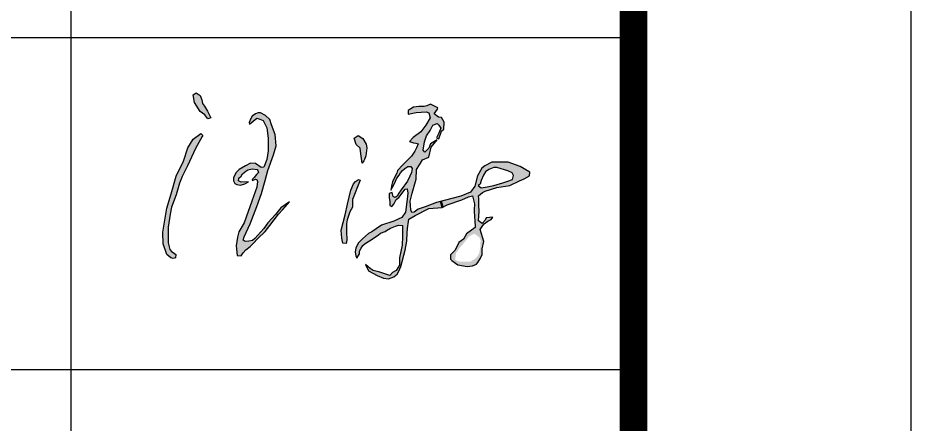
# Model space of a CAD drawing. Extents: x 185245 to 2166646, y -19957 to 815000.
# Drawn here: x 2047272 to 2052098, y 576168 to 578362 of the extents above; entities that cross this region are included whole.
import ezdxf

# ---------------------------------------------------------------- set-up
doc = ezdxf.new("R2010")
doc.units = 0
doc.header["$LTSCALE"] = 1000
doc.header["$MEASUREMENT"] = 0
for name, color, linetype in [('PUB_TEXT', 7, 'Continuous'), ('PUB_TITLE', 4, 'Continuous'), ('图框', 4, 'Continuous')]:
    doc.layers.add(name, color=color, linetype=linetype)

msp = doc.modelspace()

# ---------------------------------------------------------------- hatches: boundary and pattern name
at = {"layer": 'PUB_TEXT'}
h = msp.add_hatch(color=4, dxfattribs=at)
h.paths.add_polyline_path([(2048232.3, 577656), (2048270.3, 577727.2), (2048261, 577736.5), (2048219.5, 577706.6), (2048190.8, 577660.1), (2048166.3, 577588.2), (2048127.3, 577506.7), (2048100.7, 577412.2), (2048076.2, 577333.6), (2048066.5, 577269.5), (2048055.6, 577204.7), (2048056.1, 577141.6), (2048076, 577083.8), (2048097.4, 577065.3), (2048110.6, 577061.5), (2048123.5, 577066.7), (2048125.3, 577084.3), (2048111.6, 577094.2), (2048095.7, 577103.8), (2048083.5, 577147), (2048084.2, 577231.6), (2048094.2, 577301.1), (2048101.4, 577338.9), (2048127.6, 577405.7), (2048144.6, 577468.7), (2048159.9, 577504.4), (2048187.6, 577562.5)])
h.paths.add_polyline_path([(2048279.5, 577884.2), (2048269.6, 577898.6), (2048265.8, 577919.9), (2048255.9, 577942), (2048234.6, 577956.4), (2048218.7, 577946.5), (2048225.5, 577904.7), (2048256.7, 577856.8), (2048281.8, 577838.6), (2048298.5, 577817.3), (2048314.5, 577822.6), (2048296.3, 577857.6)])
h = msp.add_hatch(color=4, dxfattribs=at)
h.paths.add_polyline_path([(2049419.2, 577295.4), (2049491.4, 577332.5), (2049564, 577338.1), (2049555.5, 577370.1), (2049533.3, 577364.1), (2049473.1, 577341.6), (2049434.6, 577329), (2049413.7, 577313.1), (2049400.3, 577311.5), (2049394.4, 577324.8), (2049391.9, 577372.5), (2049402.8, 577414.3), (2049422.9, 577491.2), (2049425.1, 577542.9), (2049441, 577567.3), (2049458.6, 577594.5), (2049491.9, 577609.6), (2049505.7, 577663.1), (2049538.1, 577702.7), (2049502.1, 577680.8), (2049492.9, 577657.6), (2049477.1, 577644), (2049471.3, 577636.6), (2049461, 577646.5), (2049468.9, 577692.7), (2049478.8, 577724.9), (2049498.6, 577754.2), (2049513.4, 577782.2), (2049537.4, 577791.3), (2049546.1, 577782.6), (2049557.2, 577766.5), (2049545.6, 577738.5), (2049537.4, 577721.2), (2049534.5, 577713.7), (2049545.6, 577708.4), (2049561.3, 577749.2), (2049572.9, 577761.2), (2049575.8, 577799.1), (2049561.1, 577823), (2049543.9, 577825.1), (2049520.9, 577843.8), (2049539.7, 577868.4), (2049541.2, 577876.7), (2049501.1, 577895), (2049481.2, 577886.1), (2049467.1, 577883), (2049438.4, 577884), (2049409.7, 577878.8), (2049381, 577861.6), (2049379.9, 577840.9), (2049424.2, 577850.4), (2049477, 577854), (2049491.4, 577849.2), (2049499.8, 577821.7), (2049475.8, 577782.1), (2049449.4, 577746.2), (2049407.5, 577715), (2049388.3, 577694.6), (2049409.2, 577687.3), (2049421.3, 577685.6), (2049434.6, 577681), (2049425.8, 577659.8), (2049416.7, 577641.1), (2049398.8, 577614.4), (2049351, 577567.3), (2049323.5, 577537.6), (2049318.5, 577522.4), (2049300.5, 577489.1), (2049296.3, 577475.6), (2049292.4, 577462.3), (2049286.6, 577431.5), (2049305.5, 577462.9), (2049311.7, 577480.7), (2049319.5, 577496.2), (2049332.1, 577512.8), (2049339.5, 577524.3), (2049349.8, 577538.3), (2049362.8, 577547.9), (2049377.9, 577559.4), (2049395.7, 577558.6), (2049402.7, 577548.3), (2049398.7, 577526.5), (2049389.8, 577507.3), (2049376.8, 577479.5), (2049342.1, 577432.6), (2049330.2, 577416), (2049321.4, 577399.4), (2049309.5, 577391.6), (2049298.8, 577397.9), (2049294, 577418.9), (2049278.5, 577413.9), (2049278.5, 577392), (2049281.8, 577368.2), (2049281.8, 577349), (2049292, 577343.9), (2049302.3, 577355.1), (2049315.4, 577381.2), (2049329.9, 577391.1), (2049353.3, 577421.9), (2049364.5, 577436.8), (2049375.8, 577439.2), (2049379.5, 577415.4), (2049374.3, 577383.6), (2049366.8, 577311.7), (2049345.8, 577284.6), (2049303.7, 577264.6), (2049237.3, 577243.1), (2049207.2, 577222.4), (2049184.8, 577206.5), (2049167.1, 577197.7), (2049134.5, 577168.9), (2049112.6, 577146.5), (2049097.3, 577120.6), (2049094.3, 577097), (2049097.9, 577077.5), (2049103.2, 577063.4), (2049116.7, 577087), (2049117.3, 577102.3), (2049126.8, 577118.2), (2049136.2, 577133), (2049148, 577144.2), (2049179.9, 577162.4), (2049187.6, 577167.7), (2049218.8, 577189), (2049231.8, 577198.4), (2049256, 577208.4), (2049263.7, 577213.2), (2049284.9, 577225.5), (2049311.5, 577236.1), (2049328, 577242.6), (2049349.3, 577239.7), (2049350.5, 577219.6), (2049349.3, 577180.7), (2049348.1, 577133.5), (2049333.9, 577066.5), (2049333.9, 577026.3), (2049315.5, 576997.8), (2049296.2, 576986.9), (2049281.1, 576971), (2049227.4, 576988.6), (2049191.3, 576997.8), (2049175.4, 577008.7), (2049149.3, 577029.6), (2049166.1, 576995.3), (2049212.8, 576970.4), (2049247.6, 576956.3), (2049274.2, 576953), (2049302.8, 576963.8), (2049321, 576977), (2049330.6, 576993.2), (2049340.1, 577018.5), (2049363.7, 577107.2), (2049372.6, 577155.5), (2049374.9, 577204.4), (2049379.6, 577237.9), (2049381.4, 577249.7), (2049384.9, 577274.5)])
h.paths.add_polyline_path([(2049670.5, 577378.6), (2049706.3, 577395.5), (2049728.9, 577400.3), (2049739.1, 577357.4), (2049737.7, 577325), (2049739.7, 577282), (2049741.1, 577270.7), (2049742.4, 577230.4), (2049695.2, 577195), (2049680, 577165.9), (2049653.5, 577148), (2049645.6, 577129.5), (2049632.3, 577106.3), (2049608.5, 577082.5), (2049608.5, 577058.7), (2049616.4, 577051.4), (2049636.3, 577037.5), (2049648.9, 577028.3), (2049699.2, 577019.7), (2049727.7, 577023.6), (2049749.5, 577031.6), (2049757.4, 577041.5), (2049771.3, 577063.3), (2049780, 577083.2), (2049780, 577114.9), (2049788.6, 577154.6), (2049769.4, 577218.1), (2049783.9, 577240.6), (2049791.2, 577249.9), (2049811.7, 577263.7), (2049828.9, 577273.7), (2049838.2, 577284.9), (2049801.6, 577282.4), (2049796.7, 577269), (2049780, 577252), (2049760, 577266.1), (2049764.6, 577318.7), (2049761.8, 577349.3), (2049763.2, 577386), (2049761.4, 577400.9), (2049781.4, 577418.1), (2049796.7, 577426), (2049860.4, 577445.2), (2049929.8, 577456.1), (2049981.7, 577482), (2050006.8, 577492.9), (2050036.1, 577508.7), (2050038.6, 577528.8), (2049985.9, 577558.9), (2049920.6, 577583.1), (2049858.7, 577582.3), (2049832, 577582.3), (2049794.3, 577562.2), (2049779.2, 577549.7), (2049755, 577507.9), (2049740.8, 577452.7), (2049716.5, 577421), (2049664.6, 577399.2), (2049560.6, 577371.4), (2049568.8, 577340.7), (2049590.4, 577352.2)])
h.paths.add_polyline_path([(2049758.3, 577456.8), (2049768.7, 577463.9), (2049775.1, 577484.4), (2049787.4, 577512), (2049798, 577530.1), (2049815.6, 577543), (2049843.7, 577552.9), (2049859.5, 577554.1), (2049919.6, 577536.4), (2049942.8, 577524.3), (2049949.2, 577510), (2049945.1, 577489.6), (2049914.5, 577477.6), (2049892.2, 577470.2), (2049843.1, 577456.3), (2049806.5, 577449.8), (2049774.1, 577443.8)], flags=16)
h.paths.add_polyline_path([(2049724.3, 577189.4), (2049738.4, 577196.7), (2049765, 577176.9), (2049772.8, 577158.1), (2049769.7, 577143.5), (2049769.7, 577121.6), (2049764.5, 577090.9), (2049754.5, 577074.2), (2049742, 577061.2), (2049715.4, 577045.1), (2049670.1, 577044.5), (2049655, 577046.6), (2049641.9, 577050.3), (2049634.1, 577057.6), (2049639.8, 577093), (2049657.1, 577118), (2049679, 577143), (2049708.7, 577180.5)], flags=16)
h.paths.add_polyline_path([(2049560.6, 577371.4), (2049555.5, 577370.1), (2049564, 577338.1), (2049568.8, 577340.7)], flags=17)
msp.add_hatch(color=4, dxfattribs=at).paths.add_polyline_path([(2048566.4, 577478.2), (2048562.2, 577447.7), (2048536.3, 577372.7), (2048493.9, 577254.9), (2048465, 577205.8), (2048457.6, 577177), (2048450.9, 577129.9), (2048456.2, 577078.9), (2048479.1, 577076.9), (2048489.8, 577093.7), (2048504, 577109.8), (2048527.5, 577127.9), (2048543.6, 577142.7), (2048568.5, 577169.6), (2048608.1, 577207.8), (2048633, 577240.8), (2048679.4, 577301.2), (2048702.9, 577327.4), (2048729.1, 577354.9), (2048739.2, 577369), (2048692.3, 577335.6), (2048663.6, 577299.2), (2048622.1, 577255.5), (2048600.1, 577224.4), (2048552.9, 577171), (2048540.3, 577160.1), (2048518.9, 577155.1), (2048500.4, 577154.3), (2048489.1, 577162.2), (2048495, 577178.6), (2048526.1, 577250.1), (2048562.6, 577343.1), (2048587.5, 577413), (2048607.6, 577483), (2048622.5, 577537), (2048653.4, 577621.5), (2048667.5, 577670), (2048661.1, 577732.3), (2048641.8, 577785), (2048633.3, 577813.2), (2048610.2, 577833.9), (2048582.5, 577848.5), (2048569.7, 577849.5), (2048555.1, 577844.3), (2048537.2, 577830.6), (2048529.7, 577817.5), (2048521.2, 577796.3), (2048522.4, 577787.5), (2048562.2, 577820.7), (2048579.2, 577815.6), (2048597.1, 577807.1), (2048617.5, 577768.7), (2048624.3, 577711.5), (2048623.7, 577643.9), (2048616.2, 577597.8), (2048601, 577556.2), (2048586.4, 577553.5), (2048555.9, 577575.1), (2048528.3, 577576.9), (2048501.5, 577563), (2048467, 577543), (2048451.4, 577526), (2048436.4, 577500.4), (2048437.1, 577481.2), (2048443.4, 577468.2), (2048455, 577461.2), (2048475.3, 577458.6), (2048498.6, 577465.9), (2048517.2, 577476.5), (2048478.3, 577473.9), (2048464.7, 577481.2), (2048465, 577496.1), (2048478.6, 577507.8), (2048486, 577520.4), (2048509.7, 577538.9), (2048537.8, 577546.6), (2048567.8, 577542.1), (2048572.1, 577526), (2048561.8, 577515.7), (2048547.8, 577500.4), (2048538.2, 577489.8), (2048539.5, 577483.5), (2048560.6, 577494)])
h = msp.add_hatch(color=4, dxfattribs=at)
h.paths.add_polyline_path([(2049112.2, 577489.5), (2049095.8, 577477.3), (2049084.5, 577465.6), (2049071.4, 577431.8), (2049053, 577355.5), (2049039.8, 577298.5), (2049018.7, 577215.1), (2049021.9, 577172.3), (2049027.7, 577144.3), (2049045.6, 577143.3), (2049049.3, 577162.8), (2049046.7, 577205.5), (2049047.1, 577250.2), (2049050.1, 577271.8), (2049065, 577314.2), (2049078.9, 577338.8), (2049079.9, 577381.5), (2049121.5, 577485.8)])
h.paths.add_polyline_path([(2049120.8, 577657.4), (2049125.2, 577628), (2049132.7, 577577.6), (2049141, 577588.9), (2049144.8, 577597.2), (2049152.3, 577616), (2049156.8, 577660.3), (2049153.8, 577680.6), (2049135.7, 577710.7), (2049110.9, 577725.8), (2049088.3, 577713), (2049100.4, 577678.4)])

# ---------------------------------------------------------------- linework, layer by layer
at = {"layer": 'PUB_TEXT', "color": 4}
for p, q in [((2049564, 577338.1, 0), (2049555.5, 577370.1, 0)), ((2049568.8, 577340.7, 0), (2049560.6, 577371.4, 0))]:
    msp.add_line(p, q, dxfattribs=at)
at = {"layer": 'PUB_TEXT', "color": 4, "elevation": 0}
for points in [[(2048256.7, 577856.8), (2048225.5, 577904.7), (2048218.7, 577946.5), (2048234.6, 577956.4), (2048255.9, 577942), (2048265.8, 577919.9), (2048269.6, 577898.6), (2048279.5, 577884.2), (2048296.3, 577857.6), (2048314.5, 577822.6), (2048298.5, 577817.3), (2048281.8, 577838.6), (2048256.7, 577856.8)], [(2048522.4, 577787.5), (2048562.2, 577820.7), (2048579.2, 577815.6), (2048597.1, 577807.1), (2048617.5, 577768.7), (2048624.3, 577711.5), (2048623.7, 577643.9), (2048616.2, 577597.8), (2048601, 577556.2), (2048586.4, 577553.5), (2048555.9, 577575.1), (2048528.3, 577576.9), (2048501.5, 577563), (2048467, 577543), (2048451.4, 577526), (2048436.4, 577500.4), (2048437.1, 577481.2), (2048443.4, 577468.2), (2048455, 577461.2), (2048475.3, 577458.6), (2048498.6, 577465.9), (2048517.2, 577476.5), (2048478.3, 577473.9), (2048464.7, 577481.2), (2048465, 577496.1), (2048478.6, 577507.8), (2048486, 577520.4), (2048502.6, 577533.3), (2048514.9, 577540.3), (2048537.8, 577546.6), (2048564.4, 577542.6), (2048569.1, 577537.3), (2048572.1, 577526), (2048561.8, 577515.7), (2048547.8, 577500.4), (2048538.2, 577489.8), (2048539.5, 577483.5), (2048555.4, 577491.5), (2048562.8, 577488.2), (2048566.4, 577478.2), (2048562.2, 577447.7), (2048536.3, 577372.7), (2048493.9, 577254.9), (2048465, 577205.8), (2048457.6, 577177), (2048450.9, 577129.9), (2048456.2, 577078.9), (2048479.1, 577076.9), (2048489.8, 577093.7), (2048504, 577109.8), (2048527.5, 577127.9), (2048543.6, 577142.7), (2048568.5, 577169.6), (2048608.1, 577207.8), (2048633, 577240.8), (2048679.4, 577301.2), (2048702.9, 577327.4), (2048729.1, 577354.9), (2048739.2, 577369), (2048692.3, 577335.6), (2048663.6, 577299.2), (2048622.1, 577255.5), (2048600.1, 577224.4), (2048552.9, 577171), (2048540.3, 577160.1), (2048518.9, 577155.1), (2048500.4, 577154.3), (2048489.1, 577162.2), (2048495, 577178.6), (2048526.1, 577250.1), (2048562.6, 577343.1), (2048587.5, 577413), (2048607.6, 577483), (2048622.5, 577537), (2048653.4, 577621.5), (2048667.5, 577670), (2048661.1, 577732.3), (2048641.8, 577785), (2048633.3, 577813.2), (2048610.2, 577833.9), (2048582.5, 577848.5), (2048569.7, 577849.5), (2048555.1, 577844.3), (2048537.2, 577830.6), (2048529.7, 577817.5), (2048521.2, 577796.3), (2048521.2, 577796.3), (2048522.4, 577787.5)], [(2048266.9, 577720.9), (2048232.3, 577656), (2048187.6, 577562.5), (2048159.9, 577504.4), (2048144.6, 577468.7), (2048127.6, 577405.7), (2048101.4, 577338.9), (2048094.2, 577301.1), (2048084.2, 577231.6), (2048083.5, 577147), (2048093.6, 577111.3), (2048102.1, 577099.9), (2048111.6, 577094.2), (2048125.3, 577084.3), (2048125.3, 577084.3), (2048123.5, 577066.7), (2048110.6, 577061.5), (2048097.4, 577065.3), (2048076, 577083.8), (2048056.1, 577141.6), (2048055.6, 577204.7), (2048066.5, 577269.5), (2048076.2, 577333.6), (2048100.7, 577412.2), (2048127.3, 577506.7), (2048166.3, 577588.2), (2048190.8, 577660.1), (2048219.5, 577706.6), (2048261, 577736.5), (2048271.5, 577726), (2048266.9, 577720.9)], [(2049132.7, 577577.6), (2049125.2, 577628), (2049120.8, 577657.4), (2049100.4, 577678.4), (2049088.3, 577713), (2049110.9, 577725.8), (2049135.7, 577710.7), (2049153.8, 577680.6), (2049156.8, 577660.3), (2049152.3, 577616), (2049144.8, 577597.2), (2049141, 577588.9), (2049132.7, 577577.6)], [(2049758.3, 577456.8), (2049774.1, 577443.8), (2049806.5, 577449.8), (2049843.1, 577456.3), (2049892.2, 577470.2), (2049914.5, 577477.6), (2049945.1, 577489.6), (2049949.2, 577510), (2049942.8, 577524.3), (2049919.6, 577536.4), (2049859.5, 577554.1), (2049843.7, 577552.9), (2049815.6, 577543), (2049798, 577530.1), (2049787.4, 577512), (2049775.1, 577484.4), (2049768.7, 577463.9), (2049758.3, 577456.8)], [(2049121.5, 577485.8), (2049079.9, 577381.5), (2049078.9, 577338.8), (2049065, 577314.2), (2049050.1, 577271.8), (2049047.1, 577250.2), (2049046.7, 577205.5), (2049049.3, 577162.8), (2049045.6, 577143.3), (2049045.6, 577143.3), (2049027.7, 577144.3), (2049021.9, 577172.3), (2049018.7, 577215.1), (2049039.8, 577298.5), (2049053, 577355.5), (2049071.4, 577431.8), (2049084.5, 577465.6), (2049095.8, 577477.3), (2049112.2, 577489.5), (2049121.5, 577485.8)]]:
    msp.add_lwpolyline(points, dxfattribs=at)
msp.add_lwpolyline([(2049379.9, 577840.9), (2049424.2, 577850.4), (2049477, 577854), (2049491.4, 577849.2), (2049499.8, 577821.7), (2049475.8, 577782.1), (2049449.4, 577746.2), (2049407.5, 577715), (2049407.5, 577715), (2049388.3, 577694.6), (2049409.2, 577687.3), (2049421.3, 577685.6), (2049434.6, 577681), (2049425.8, 577659.8), (2049416.7, 577641.1), (2049398.8, 577614.4), (2049351, 577567.3), (2049323.5, 577537.6), (2049318.5, 577522.4), (2049300.5, 577489.1), (2049296.3, 577475.6), (2049292.4, 577462.3), (2049286.6, 577431.5), (2049305.5, 577462.9), (2049311.7, 577480.7), (2049319.5, 577496.2), (2049332.1, 577512.8), (2049339.5, 577524.3), (2049349.8, 577538.3), (2049362.8, 577547.9), (2049377.9, 577559.4), (2049395.7, 577558.6), (2049402.7, 577548.3), (2049398.7, 577526.5), (2049389.8, 577507.3), (2049376.8, 577479.5), (2049342.1, 577432.6), (2049330.2, 577416), (2049321.4, 577399.4), (2049309.5, 577391.6), (2049298.8, 577397.9), (2049294, 577418.9), (2049278.5, 577413.9), (2049278.5, 577392), (2049281.8, 577368.2), (2049281.8, 577349), (2049292, 577343.9), (2049302.3, 577355.1), (2049315.4, 577381.2), (2049329.9, 577391.1), (2049353.3, 577421.9), (2049364.5, 577436.8), (2049375.8, 577439.2), (2049379.5, 577415.4), (2049374.3, 577383.6), (2049366.8, 577311.7), (2049345.8, 577284.6), (2049303.7, 577264.6), (2049237.3, 577243.1), (2049207.2, 577222.4), (2049184.8, 577206.5), (2049167.1, 577197.7), (2049134.5, 577168.9), (2049112.6, 577146.5), (2049097.3, 577120.6), (2049094.3, 577097), (2049097.9, 577077.5), (2049103.2, 577063.4), (2049103.2, 577063.4), (2049116.7, 577087), (2049117.3, 577102.3), (2049126.8, 577118.2), (2049136.2, 577133), (2049148, 577144.2), (2049179.9, 577162.4), (2049187.6, 577167.7), (2049218.8, 577189), (2049231.8, 577198.4), (2049256, 577208.4), (2049263.7, 577213.2), (2049284.9, 577225.5), (2049311.5, 577236.1), (2049328, 577242.6), (2049349.3, 577239.7), (2049350.5, 577219.6), (2049349.3, 577180.7), (2049348.1, 577133.5), (2049333.9, 577066.5), (2049333.9, 577026.3), (2049315.5, 576997.8), (2049296.2, 576986.9), (2049281.1, 576971), (2049227.4, 576988.6), (2049191.3, 576997.8), (2049175.4, 577008.7), (2049149.3, 577029.6), (2049149.3, 577029.6), (2049166.1, 576995.3), (2049212.8, 576970.4), (2049247.6, 576956.3), (2049274.2, 576953), (2049302.8, 576963.8), (2049321, 576977), (2049330.6, 576993.2), (2049340.1, 577018.5), (2049363.7, 577107.2), (2049372.6, 577155.5), (2049374.9, 577204.4), (2049379.6, 577237.9), (2049381.4, 577249.7), (2049384.9, 577274.5), (2049419.2, 577295.4), (2049491.4, 577332.5), (2049564, 577338.1), (2049590.4, 577352.2), (2049670.5, 577378.6), (2049706.3, 577395.5), (2049728.9, 577400.3), (2049739.1, 577357.4), (2049737.7, 577325), (2049739.7, 577282), (2049741.1, 577270.7), (2049742.4, 577230.4), (2049695.2, 577195), (2049680, 577165.9), (2049653.5, 577148), (2049645.6, 577129.5), (2049632.3, 577106.3), (2049608.5, 577082.5), (2049608.5, 577058.7), (2049616.4, 577051.4), (2049636.3, 577037.5), (2049648.9, 577028.3), (2049699.2, 577019.7), (2049727.7, 577023.6), (2049749.5, 577031.6), (2049757.4, 577041.5), (2049771.3, 577063.3), (2049780, 577083.2), (2049780, 577114.9), (2049788.6, 577154.6), (2049769.4, 577218.1), (2049783.9, 577240.6), (2049791.2, 577249.9), (2049811.7, 577263.7), (2049828.9, 577273.7), (2049838.2, 577284.9), (2049801.6, 577282.4), (2049796.7, 577269), (2049780, 577252), (2049760, 577266.1), (2049764.6, 577318.7), (2049761.8, 577349.3), (2049763.2, 577386), (2049761.4, 577400.9), (2049781.4, 577418.1), (2049796.7, 577426), (2049860.4, 577445.2), (2049929.8, 577456.1), (2049981.7, 577482), (2050006.8, 577492.9), (2050036.1, 577508.7), (2050038.6, 577528.8), (2049985.9, 577558.9), (2049985.9, 577558.9), (2049920.6, 577583.1), (2049858.7, 577582.3), (2049832, 577582.3), (2049794.3, 577562.2), (2049779.2, 577549.7), (2049755, 577507.9), (2049740.8, 577452.7), (2049740.8, 577452.7), (2049716.5, 577421), (2049664.6, 577399.2), (2049533.3, 577364.1), (2049473.1, 577341.6), (2049434.6, 577329), (2049413.7, 577313.1), (2049400.3, 577311.5), (2049394.4, 577324.8), (2049391.9, 577372.5), (2049402.8, 577414.3), (2049422.9, 577491.2), (2049425.1, 577542.9), (2049441, 577567.3), (2049458.6, 577594.5), (2049491.9, 577609.6), (2049505.7, 577663.1), (2049538.1, 577702.7), (2049502.1, 577680.8), (2049492.9, 577657.6), (2049477.1, 577644), (2049471.3, 577636.6), (2049461, 577646.5), (2049468.9, 577692.7), (2049478.8, 577724.9), (2049498.6, 577754.2), (2049513.4, 577782.2), (2049537.4, 577791.3), (2049546.1, 577782.6), (2049557.2, 577766.5), (2049545.6, 577738.5), (2049537.4, 577721.2), (2049534.5, 577713.7), (2049545.6, 577708.4), (2049561.3, 577749.2), (2049572.9, 577761.2), (2049575.8, 577799.1), (2049561.1, 577823), (2049543.9, 577825.1), (2049520.9, 577843.8), (2049539.7, 577868.4), (2049541.2, 577876.7), (2049501.1, 577895), (2049481.2, 577886.1), (2049467.1, 577883), (2049438.4, 577884), (2049409.7, 577878.8), (2049381, 577861.6), (2049379.9, 577840.9)], close=True, dxfattribs=at)
at = {"layer": 'PUB_TITLE', "elevation": 0}
msp.add_lwpolyline([(1962998, 534962.7), (2052098, 534962.7), (2052098, 597962.7), (1962998, 597962.7)], close=True, dxfattribs=at)
at = {"layer": 'PUB_TITLE', "const_width": 150, "elevation": 0}
msp.add_lwpolyline([(1966748, 536462.7), (2050598, 536462.7), (2050598, 596462.7), (1966748, 596462.7)], close=True, dxfattribs=at)
at = {"layer": '图框', "color": 0}
for p, q in [((2041584.2, 578256, 0), (2050598, 578256, 0)), ((2041584.2, 576463.2, 0), (2050598, 576463.2, 0))]:
    msp.add_line(p, q, dxfattribs=at)
at = {"layer": '图框', "color": 0, "const_width": 75, "elevation": 0}
msp.add_lwpolyline([(2041584.2, 583335.6), (2050598, 583335.6), (2050598, 568096.8), (2041584.2, 568096.8)], close=True, dxfattribs=at)
at = {"layer": '图框', "color": 0, "elevation": 0}
msp.add_lwpolyline([(2047560.2, 573176.4), (2047560.2, 581841.6)], dxfattribs=at)

doc.saveas('drawing.dxf')
